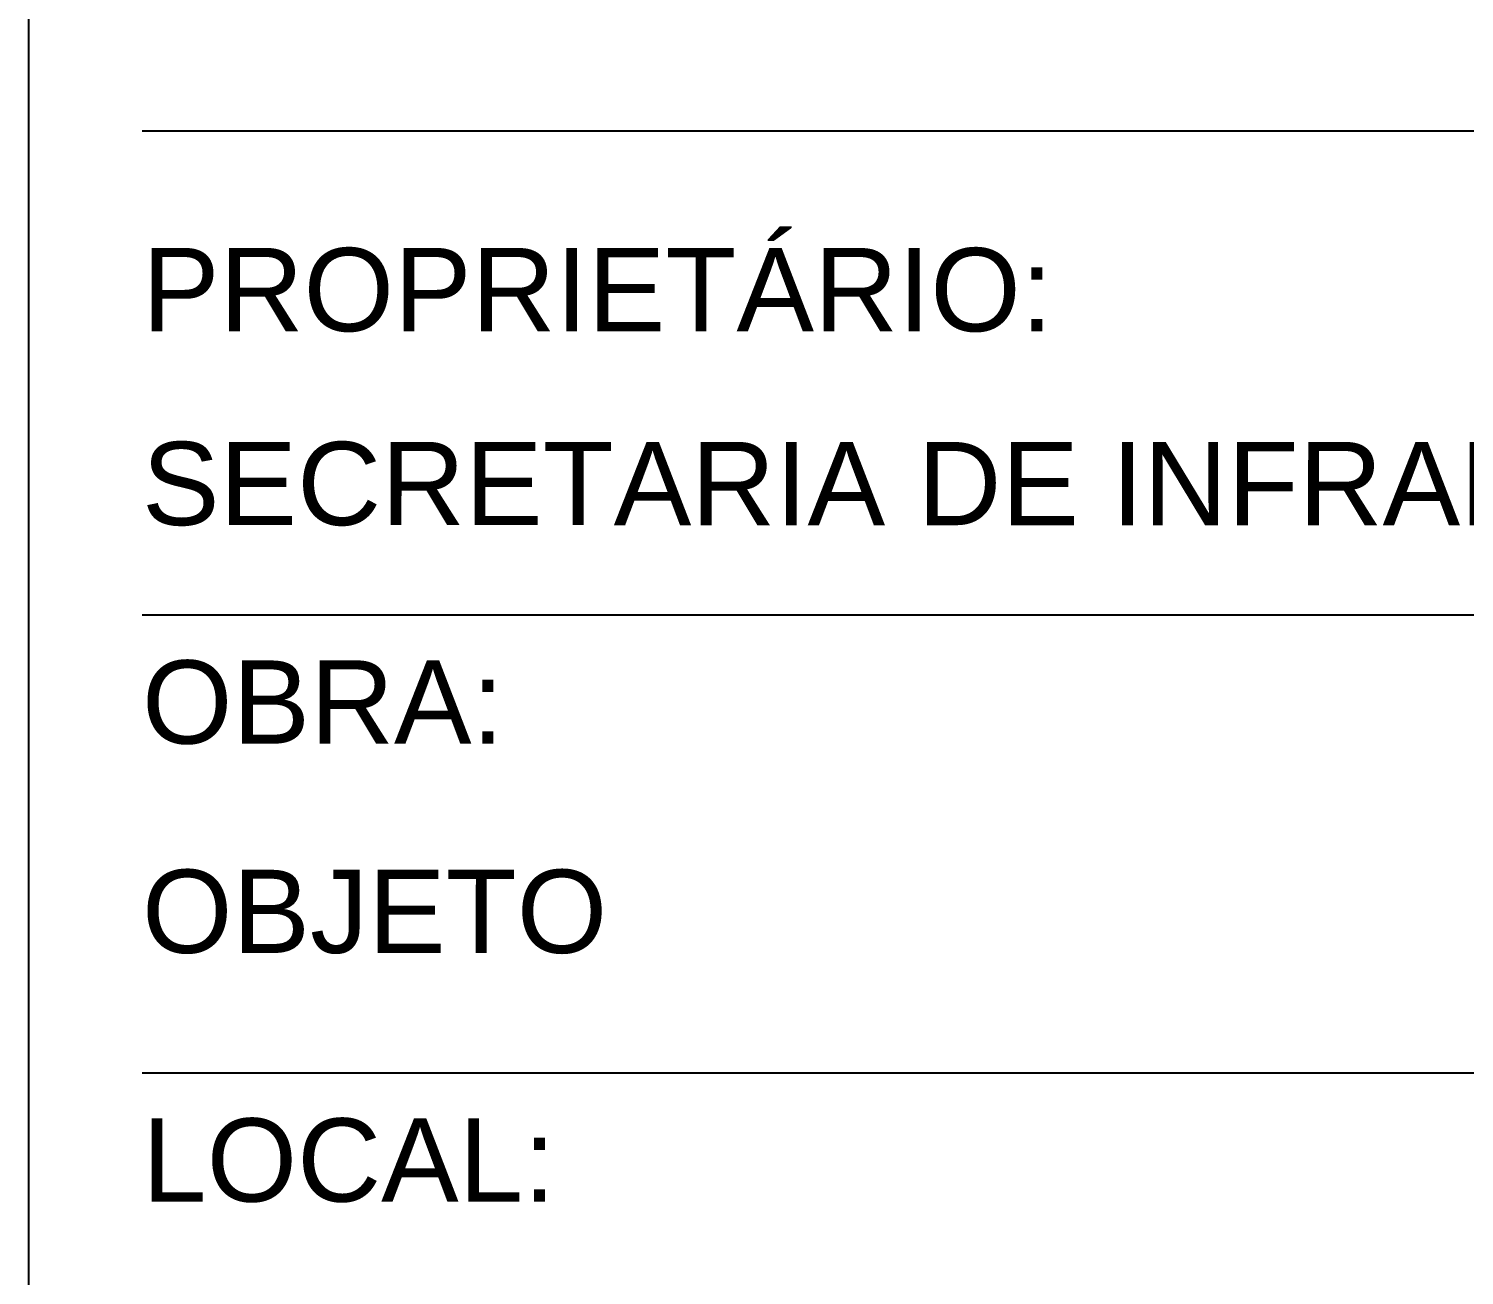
# Model space of a CAD drawing. Header units: millimetres. Extents: x 0 to 687901, y 0 to 346525.
# Drawn here: x 80620 to 82521, y 169524 to 171174 of the extents above; entities that cross this region are included whole.
import ezdxf
from ezdxf.enums import TextEntityAlignment as Align

# ---------------------------------------------------------------- set-up
doc = ezdxf.new("R2010")
doc.units = ezdxf.units.MM
doc.layers.add('ARQ_Texto', color=7, linetype='Continuous')
doc.styles.add('ARIAL', font='arial.ttf')

msp = doc.modelspace()

# ---------------------------------------------------------------- linework, layer by layer
at = {"layer": 'ARQ_Texto'}
for p, q in [((80769.9, 171039), (93615.5, 171039)), ((80769.9, 170398.5), (93615.4, 170398.5)), ((80769.9, 169792.2), (93615.4, 169792.2))]:
    msp.add_line(p, q, dxfattribs=at)
msp.add_lwpolyline([(93744.9, 166088.1), (80619.9, 166088.1), (80619.9, 172764.3), (93744.9, 172764.3)], close=True, dxfattribs=at)

# ---------------------------------------------------------------- texts
at = {"layer": 'ARQ_Texto', "style": 'ARIAL'}
for s, p in [('PROPRIETÁRIO:', (80769.9, 170829)), ('SECRETARIA DE INFRAESTRUTURA E LOGÍSTICA ', (80769.9, 170572.3)), ('OBRA:', (80769.9, 170283)), ('OBJETO', (80769.9, 170005.9)), ('LOCAL:', (80769.9, 169676.7))]:
    msp.add_text(s, height=110.25, rotation=359.9947, dxfattribs=at).set_placement(p, align=Align.MIDDLE_LEFT)

doc.saveas('drawing.dxf')
